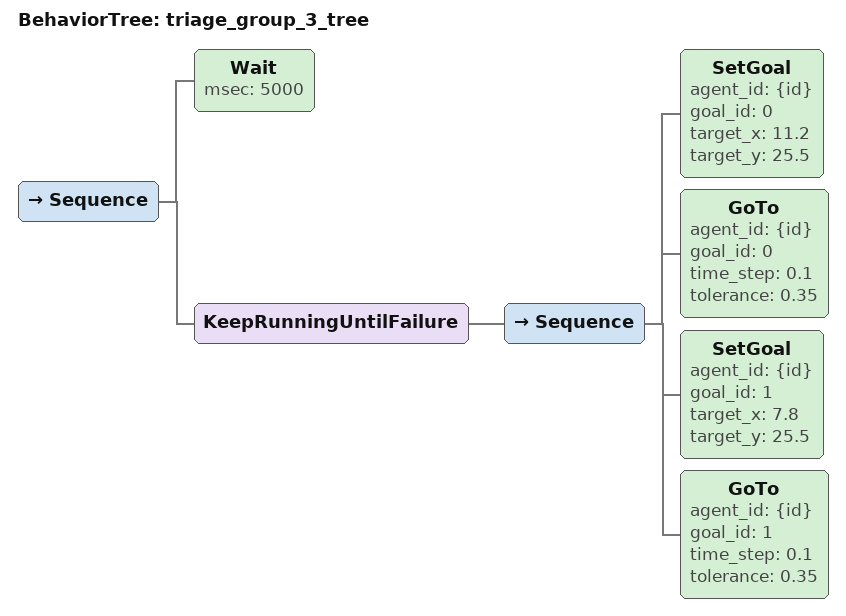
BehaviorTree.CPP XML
<?xml version='1.0' encoding='UTF-8'?>
<root main_tree_to_execute="triage_group_3_tree" BTCPP_format="4">
    <include ros_pkg="arena_simulation_setup" path="configs/hunav/behavior_trees/BTRegularNav.xml" />
    <BehaviorTree ID="triage_group_3_tree">
        <Sequence>
            <Wait msec="5000" />
            <KeepRunningUntilFailure>
                <Sequence>
                    <SetGoal agent_id="{id}" goal_id="0" target_x="11.2" target_y="25.5" />
                    <GoTo agent_id="{id}" goal_id="0" time_step="0.1" tolerance="0.35" />
                    <SetGoal agent_id="{id}" goal_id="1" target_x="7.8" target_y="25.5" />
                    <GoTo agent_id="{id}" goal_id="1" time_step="0.1" tolerance="0.35" />
                </Sequence>
            </KeepRunningUntilFailure>
        </Sequence>
    </BehaviorTree>
</root>
